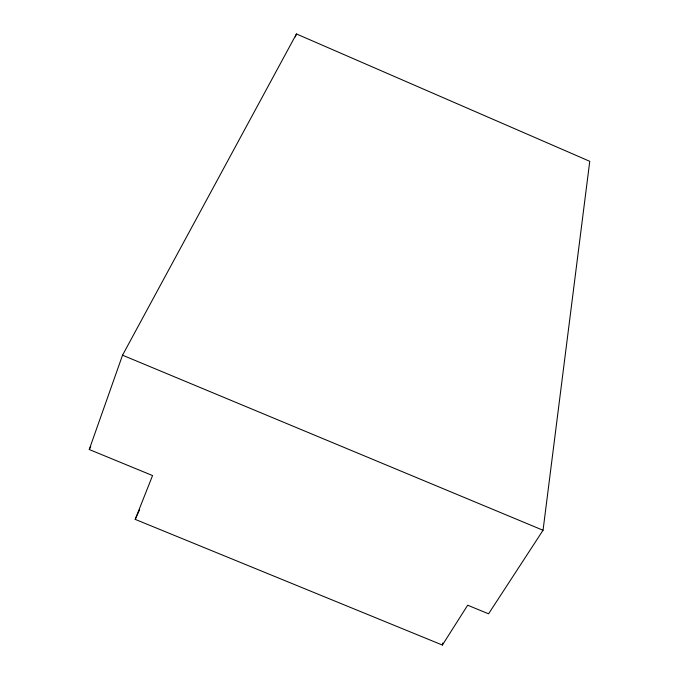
<?xml version="1.0" encoding="UTF-8"?>
<svg xmlns="http://www.w3.org/2000/svg" width="679" height="679" viewBox="0 0 679 679"><rect width="100%" height="100%" fill="white"/><g stroke="black" fill="none" stroke-linecap="round" stroke-linejoin="round"><path stroke-width="1.02" d="M543.047 530.265L589.754 161.313L296.451 33.95L122.534 355.193L89.246 449.515L152.563 475.563L135.197 519.367L442.394 645.05L467.678 605.218L488.566 613.808L543.047 530.265L122.534 355.193M442.394 645.05L442.793 642.971M295.323 36.912L296.451 33.95M135.197 519.367L139.619 509.742M89.246 449.515L90.731 446.706"/></g></svg>
